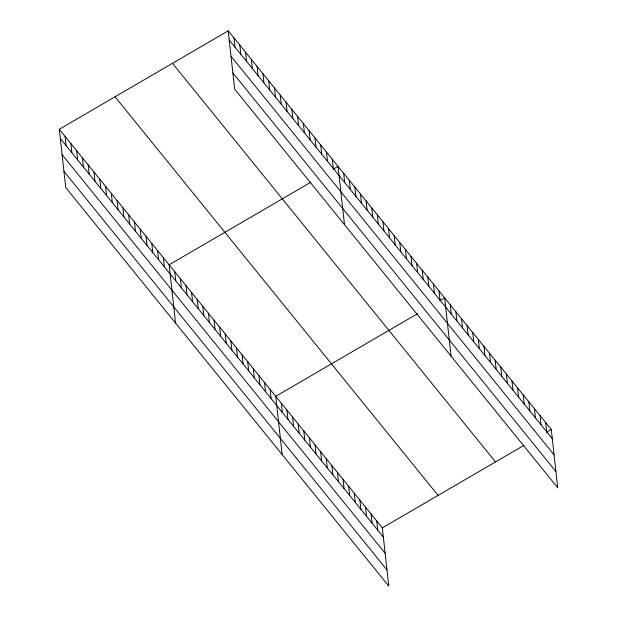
<?xml version="1.0" encoding="UTF-8"?>
<svg xmlns="http://www.w3.org/2000/svg" width="617" height="617" viewBox="0 0 617 617"><rect width="100%" height="100%" fill="white"/><g stroke="black" fill="none" stroke-linecap="round" stroke-linejoin="round"><path stroke-width="0.93" d="M59.301 129.269L382.339 527.867L388.779 586.15L65.734 187.553L59.301 129.269L228.221 30.85L551.266 429.447L557.699 487.731L234.661 89.133L228.221 30.85M310.983 182.146L169.135 264.793L175.567 323.077M333.28 169.158L338.054 166.374L344.494 224.657M417.586 313.683L275.737 396.33L282.17 454.613M439.882 300.695L444.656 297.911L451.096 356.194M382.339 527.867L524.188 445.219M546.485 432.232L551.266 429.447M229.239 40.051L552.277 438.648M231.028 56.247L554.066 454.845M232.871 72.937L555.909 471.535M172.482 63.327L495.52 461.925M115.047 96.792L438.085 495.389M60.319 138.478L383.358 537.068M62.109 154.674L385.147 553.264M63.952 171.356L386.99 569.954M545.652 422.522L546.67 431.723M540.045 415.603L541.055 424.804M534.43 408.678L535.448 417.879M528.823 401.752L529.833 410.961M523.208 394.834L524.226 404.035M517.601 387.908L518.612 397.109M511.987 380.982L513.005 390.191M506.38 374.064L507.398 383.265M500.765 367.138L501.783 376.339M495.158 360.22L496.176 369.421M489.543 353.294L490.561 362.495M483.936 346.368L484.954 355.577M478.322 339.45L479.34 348.651M472.715 332.524L473.733 341.725M467.1 325.599L468.118 334.807M461.493 318.68L462.511 327.882M455.878 311.755L456.896 320.956M450.271 304.829L451.289 314.038M439.049 290.985L440.068 300.186M433.442 284.067L434.453 293.268M427.828 277.141L428.846 286.342M422.221 270.215L423.231 279.424M416.606 263.297L417.624 272.498M410.999 256.371L412.009 265.572M405.384 249.445L406.402 258.654M399.777 242.527L400.788 251.728M394.163 235.601L395.181 244.802M388.556 228.683L389.566 237.884M382.941 221.758L383.959 230.959M377.334 214.832L378.344 224.04M371.719 207.914L372.737 217.115M366.112 200.988L367.13 210.189M360.498 194.062L361.516 203.271M354.891 187.144L355.909 196.345M349.276 180.218L350.294 189.419M343.669 173.292L344.687 182.501M376.732 520.941L377.751 530.15M332.278 159.24L333.296 168.441M371.118 514.023L372.136 523.224M326.493 152.106L327.511 161.307M365.511 507.097L366.529 516.306M320.717 144.972L321.735 154.181M359.896 500.179L360.914 509.38M354.289 493.253L355.307 502.454M314.932 137.838L315.95 147.047M348.674 486.327L349.692 495.536M309.156 130.711L310.166 139.912M343.067 479.409L344.085 488.61M303.371 123.577L304.389 132.778M337.453 472.483L338.471 481.684M297.595 116.443L298.605 125.644M331.846 465.557L332.864 474.766M291.81 109.309L292.828 118.51M326.239 458.639L327.249 467.84M286.033 102.175L287.044 111.384M320.624 451.713L321.642 460.914M280.249 95.041L281.267 104.25M315.017 444.795L316.027 453.996M274.472 87.915L275.483 97.116M309.402 437.869L310.42 447.07M268.688 80.781L269.706 89.982M303.795 430.944L304.806 440.152M262.911 73.647L263.922 82.848M298.181 424.026L299.199 433.227M257.127 66.513L258.145 75.714M292.574 417.1L293.584 426.301M251.343 59.379L252.361 68.587M286.959 410.174L287.977 419.383M245.566 52.244L246.584 61.453M281.352 403.256L282.362 412.457M239.782 45.118L240.8 54.319M234.005 37.984L235.023 47.185M270.13 389.404L271.141 398.613M264.516 382.486L265.534 391.687M258.909 375.56L259.927 384.769M253.294 368.642L254.312 377.843M247.687 361.716L248.705 370.917M242.072 354.79L243.09 363.999M236.465 347.872L237.483 357.073M230.851 340.946L231.869 350.147M225.244 334.021L226.262 343.229M219.629 327.103L220.647 336.304M214.022 320.177L215.04 329.378M208.407 313.259L209.425 322.46M202.8 306.333L203.818 315.534M197.185 299.407L198.204 308.616M191.578 292.489L192.597 301.69M185.972 285.563L186.982 294.764M180.357 278.637L181.375 287.846M174.75 271.719L175.76 280.92M163.358 257.659L164.369 266.868M157.574 250.525L158.592 259.734M151.797 243.399L152.808 252.6M146.013 236.265L147.031 245.466M140.229 229.131L141.247 238.332M134.452 221.997L135.47 231.198M128.668 214.863L129.686 224.071M122.891 207.728L123.909 216.937M117.107 200.602L118.125 209.803M111.33 193.468L112.348 202.669M105.546 186.334L106.564 195.535M99.769 179.2L100.787 188.401M93.985 172.066L95.003 181.275M88.208 164.932L89.218 174.141M82.423 157.805L83.442 167.006M76.647 150.671L77.657 159.872M70.862 143.537L71.88 152.738M65.086 136.403L66.096 145.604"/></g></svg>
